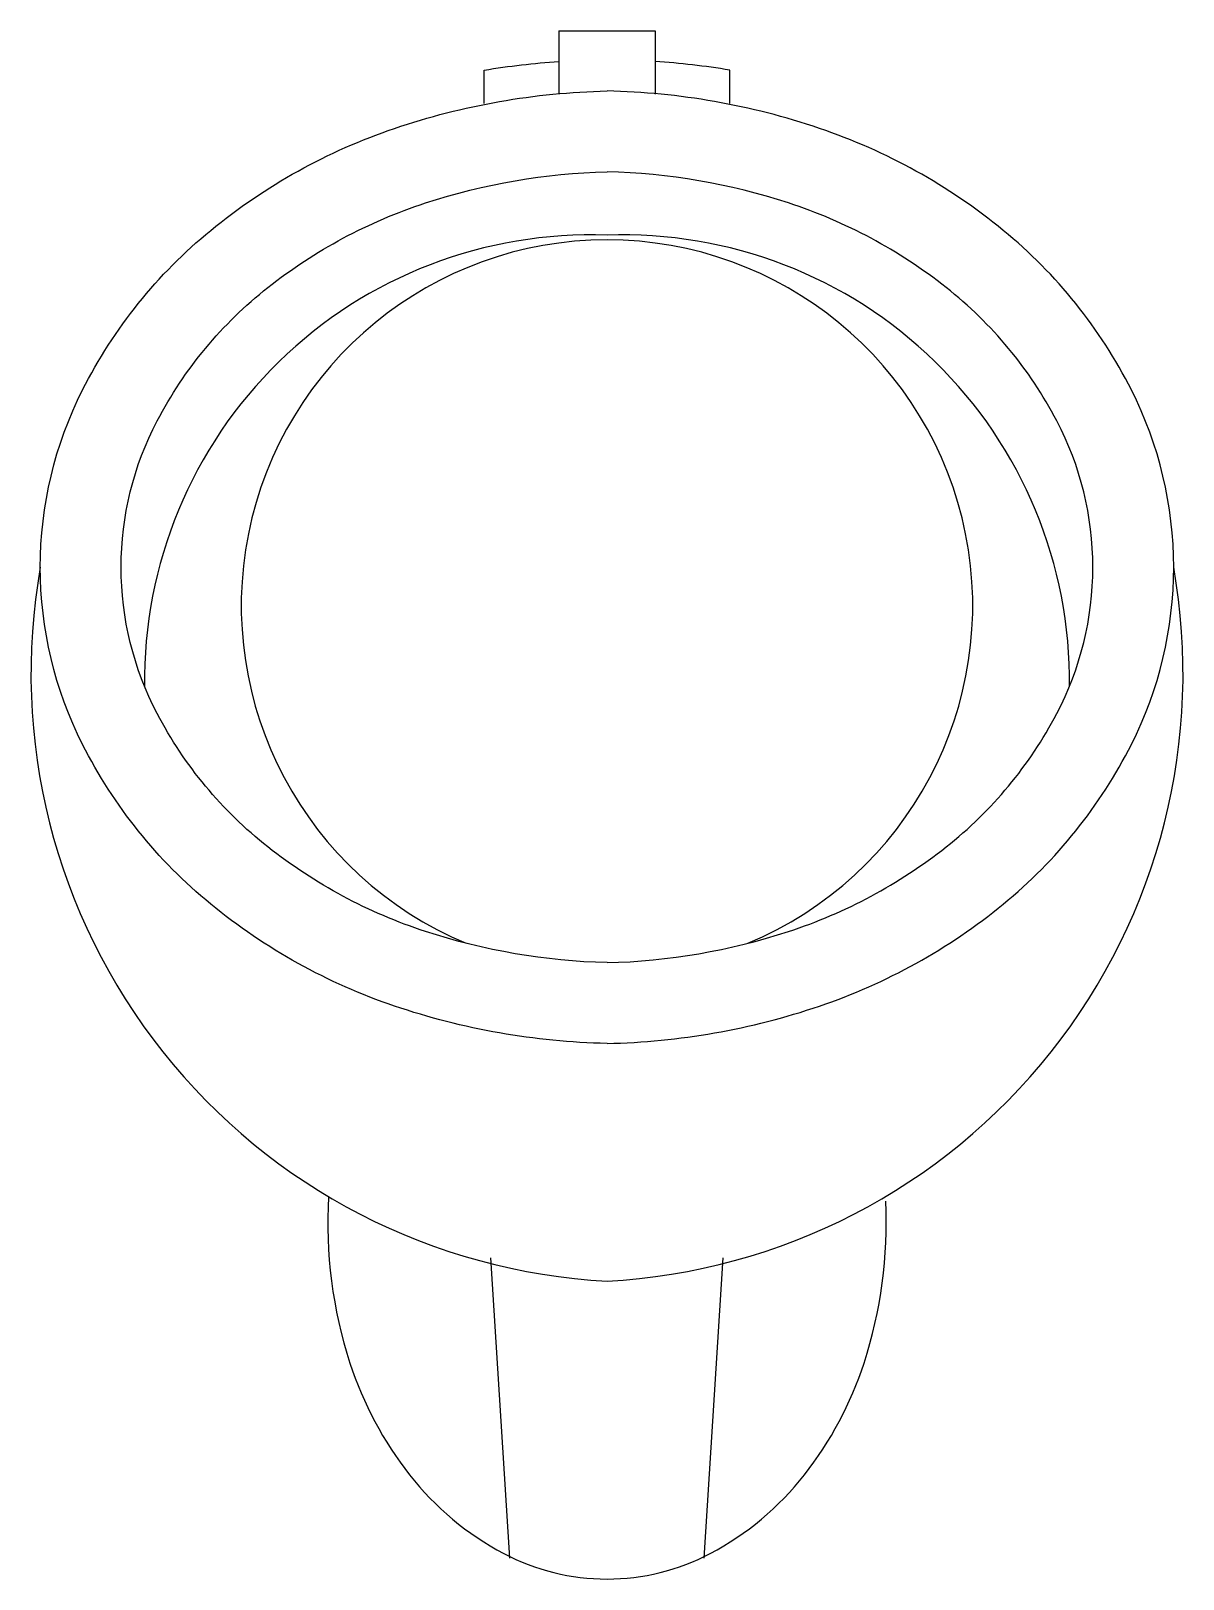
# Model space of a CAD drawing. Header units: millimetres. Extents: x -2965.503 to -2965.147, y 2968.548 to 2969.027.
import ezdxf

# ---------------------------------------------------------------- set-up
doc = ezdxf.new("R2010")
doc.units = ezdxf.units.MM
doc.header["$LTSCALE"] = 10
doc.layers.add('banheiro_louças', color=2, linetype='Continuous')

msp = doc.modelspace()

# ---------------------------------------------------------------- linework, layer by layer
at = {"layer": 'banheiro_louças'}
for p, q in [((-2965.339838208069, 2969.026883530378), (-2965.339838208069, 2969.007340316682)), ((-2965.339838208069, 2969.026883530378), (-2965.31006465075, 2969.026883530378)), ((-2965.31006465075, 2969.026883530378), (-2965.31006465075, 2969.007340316682)), ((-2965.362908837782, 2969.00445418023), (-2965.362908837782, 2969.014779109693)), ((-2965.286994021038, 2969.00445418023), (-2965.286994021038, 2969.014779109693))]:
    msp.add_line(p, q, dxfattribs=at)
at = {"layer": 'banheiro_louças', "color": 1}
for p, q in [((-2965.355025390217, 2968.554528541759), (-2965.360909922111, 2968.647467880906)), ((-2965.294877468601, 2968.554528541759), (-2965.288992936708, 2968.647467880906))]:
    msp.add_line(p, q, dxfattribs=at)
at = {"layer": 'banheiro_louças'}
for points in [[(-2965.362908837782, 2969.014779109693, -0.025023100719679), (-2965.339838208069, 2969.017425417523, -0.08239948590812189)], [(-2965.286994021038, 2969.014779109693, 0.025023100719679), (-2965.31006465075, 2969.017425417523, 0.08239948590812189)], [(-2965.324951429409, 2968.713754180868, -0.07652445180692567), (-2965.390676361132, 2968.725315770516, -0.09000480233036394), (-2965.447543402024, 2968.756856931929, -0.1044744498822726), (-2965.487180889391, 2968.806208073691, -0.1176581845320229), (-2965.50026418141, 2968.861037128687, -0.117658184532037), (-2965.487180889391, 2968.915866183682, -0.1044744498822796), (-2965.447543402024, 2968.965217325444, -0.09000480233036239), (-2965.390676361132, 2968.996758486857, -0.07652445180692487), (-2965.324951429409, 2969.008320076505, -0.08190201290714125)], [(-2965.324951429409, 2968.713754180868, 0.07652445180692567), (-2965.259226497687, 2968.725315770516, 0.09000480233036394), (-2965.202359456795, 2968.756856931929, 0.1044744498822726), (-2965.162721969428, 2968.806208073691, 0.1176581845320229), (-2965.149638677409, 2968.861037128687, 0.117658184532037), (-2965.162721969428, 2968.915866183682, 0.1044744498822796), (-2965.202359456795, 2968.965217325444, 0.09000480233036239), (-2965.259226497687, 2968.996758486857, 0.07652445180692487), (-2965.324951429409, 2969.008320076505, 0.08190201290714125)], [(-2965.324951429409, 2968.738744962657, -0.07314393980126255), (-2965.381102572771, 2968.748382128683, -0.08828040967394783), (-2965.429865732494, 2968.774523825156, -0.1052183689674687), (-2965.464107412927, 2968.815765951727, -0.1214053480123502), (-2965.47526418141, 2968.861037128687, -0.121405348012327), (-2965.464107412927, 2968.906308305646, -0.105218368967446), (-2965.429865732494, 2968.947550432218, -0.08828040967394529), (-2965.381102572771, 2968.97369212869, -0.07314393980125965), (-2965.324951429409, 2968.983329294716, -0.07916496670990032)], [(-2965.324951429409, 2968.738744962657, 0.07314393980126255), (-2965.268800286047, 2968.748382128683, 0.08828040967394783), (-2965.220037126325, 2968.774523825156, 0.1052183689674687), (-2965.185795445891, 2968.815765951727, 0.1214053480123502), (-2965.174638677409, 2968.861037128687, 0.121405348012327), (-2965.185795445891, 2968.906308305646, 0.105218368967446), (-2965.220037126325, 2968.947550432218, 0.08828040967394529), (-2965.268800286047, 2968.97369212869, 0.07314393980125965), (-2965.324951429409, 2968.983329294716, 0.07916496670990032)], [(-2965.41106401864, 2968.666368600825, 0.09377313456991895), (-2965.404463953239, 2968.614897647896, 0.08804037855993332), (-2965.386016662157, 2968.580325880911, 0.1053115569216587), (-2965.356880382086, 2968.55602489566, 0.1219260628097221), (-2965.324951429409, 2968.548121460492, 0.121926062809721), (-2965.293022476733, 2968.55602489566, 0.1053115569216575), (-2965.263886196662, 2968.580325880911, 0.08804037855993212), (-2965.24543890558, 2968.614897647896, 0.09057791976861455), (-2965.238725618903, 2968.664951385899)]]:
    msp.add_lwpolyline(points, format="xyb", dxfattribs=at)
at = {"layer": 'banheiro_louças', "color": 1}
for centre, radius, start, end in [((-2965.330127614637, 2968.82591896213), 0.1378846972057628, 87.84861354910666, 180.745900164922), ((-2965.324951429409, 2968.849148262982), 0.1131406668812033, 90, 247.3623781297535), ((-2965.319775244182, 2968.82591896213), 0.1378846972057628, 359.254099835078, 92.15138645089334), ((-2965.324951429409, 2968.849148262982), 0.1131406668812033, 292.6376218702465, 90)]:
    msp.add_arc(centre, radius, start, end, dxfattribs=at)
at = {"layer": 'banheiro_louças'}
for centre, start, end in [((-2965.314992374735, 2968.828160848442), 169.9376684748747, 266.9660929673291), ((-2965.334910484085, 2968.828160848442), 273.0339070326709, 10.06233152512527)]:
    msp.add_arc(centre, 0.1881661291292611, start, end, dxfattribs=at)

doc.saveas('drawing.dxf')
